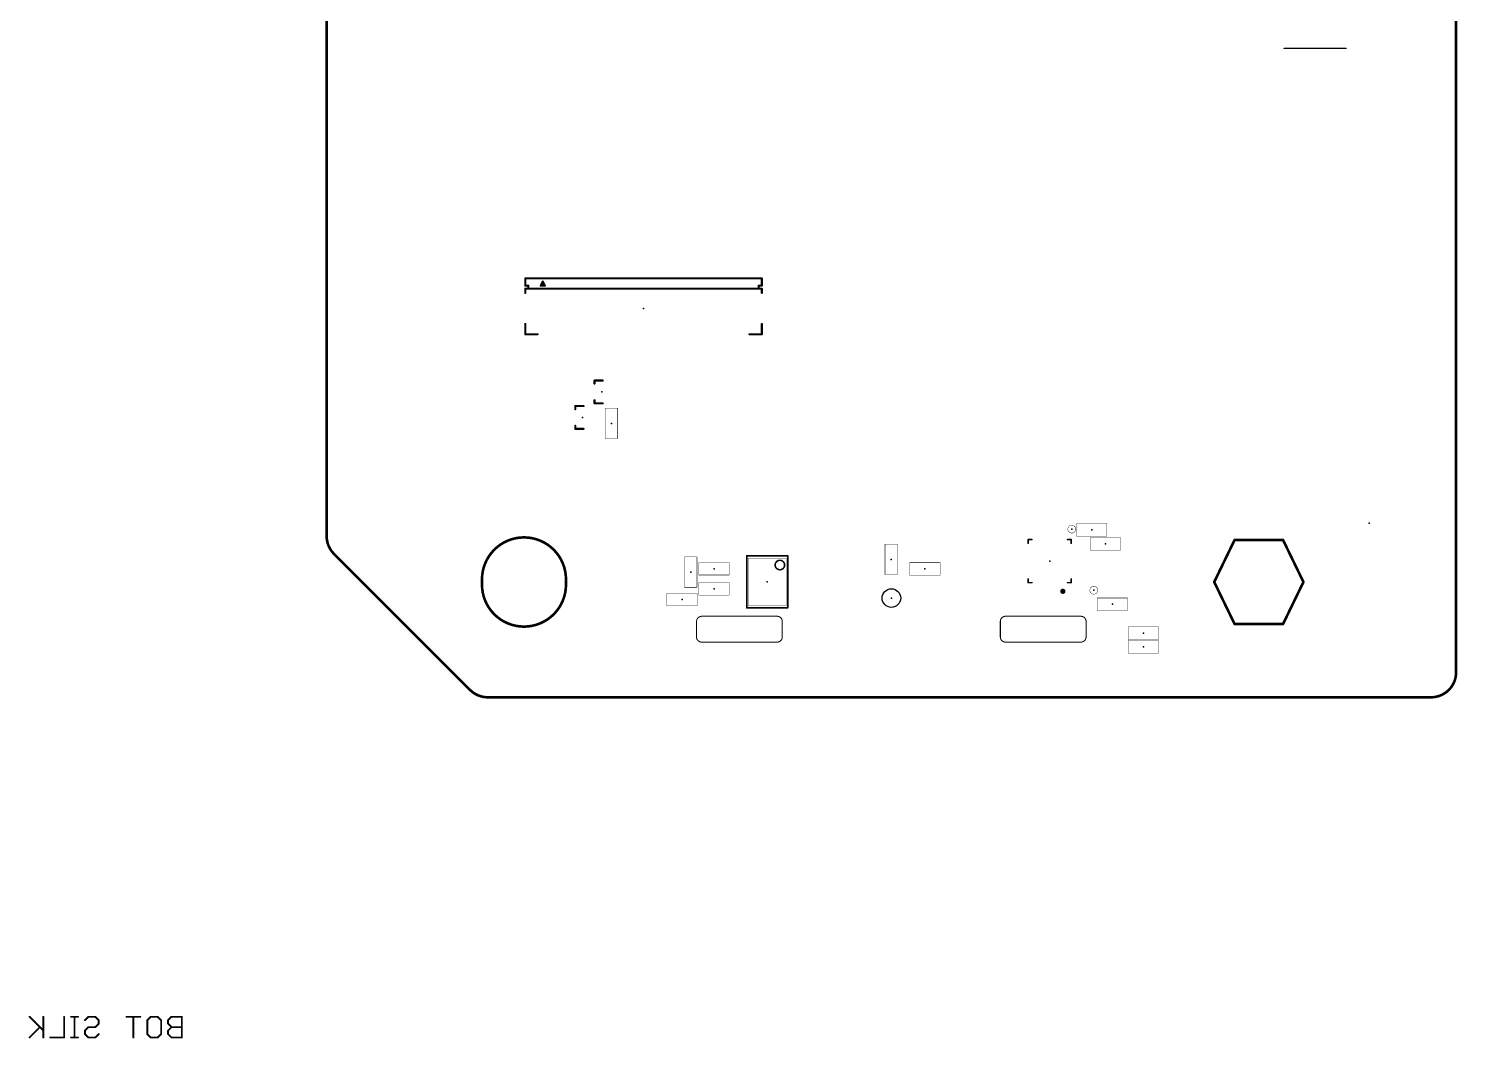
# Model space of a CAD drawing. Extents: x -84 to 55, y -33 to 162.
# Drawn here: x -83.5 to 54.8, y -33 to 64.7 of the extents above; entities that cross this region are included whole.
import ezdxf

# ---------------------------------------------------------------- set-up
doc = ezdxf.new("R2010")
doc.units = 0
for name, color, linetype in [('20', 7, 'CONTINUOUS'), ('22', 6, 'CONTINUOUS'), ('24', 7, 'CONTINUOUS')]:
    doc.layers.add(name, color=color, linetype=linetype)

msp = doc.modelspace()

# ---------------------------------------------------------------- linework, layer by layer
at = {"layer": '20'}
for points, const_width in [([(-54.6566, 159.13), (-54.6566, 15.5881)], 0.254), ([(54.6506, 4), (54.6506, 150.9858)], 0.254), ([(33.2106, 15.2224), (31.2391, 11.1584)], 0.254), ([(33.2106, 15.2224), (37.9036, 15.2224)], 0.254), ([(39.8751, 11.1584), (37.9036, 15.2224)], 0.254), ([(-53.9478, 13.8769), (-40.7797, 0.7088)], 0.254), ([(-39.624, 11.412), (-39.624, 10.904)], 0.254), ([(-31.496, 10.904), (-31.496, 11.412)], 0.254), ([(33.2106, 7.0944), (31.2391, 11.1584)], 0.254), ([(39.8751, 11.1584), (37.9036, 7.0944)], 0.254), ([(-18.86, 7.34), (-18.86, 5.84)], 0.1), ([(-11.06, 7.84), (-18.36, 7.84)], 0.1), ([(-10.56, 5.84), (-10.56, 7.34)], 0.1), ([(10.54, 5.84), (10.54, 7.34)], 0.1), ([(11.04, 7.84), (18.34, 7.84)], 0.1), ([(18.84, 7.34), (18.84, 5.84)], 0.1), ([(33.2106, 7.0944), (37.9036, 7.0944)], 0.254), ([(-18.36, 5.34), (-11.06, 5.34)], 0.1), ([(18.34, 5.34), (11.04, 5.34)], 0.1), ([(54.65, 2.42), (54.65, 4.02)], 0.254), ([(-39.0685, 0), (50.8006, 0)], 0.254), ([(50.81, 0), (52.23, 0)], 0.254)]:
    msp.add_lwpolyline(points, dxfattribs=dict(at, const_width=const_width))
for points, const_width in [([(-54.6566, 15.5881, 0.1989), (-53.9478, 13.8769)], 0.254), ([(-54.5931, 15.5881, 1), (-54.7201, 15.5881)], 0.127), ([(-54.7201, 15.5881, 1), (-54.5931, 15.5881)], 0.127), ([(-35.56, 15.476, 0.4142), (-39.624, 11.412)], 0.254), ([(-31.496, 11.412, 0.4142), (-35.56, 15.476)], 0.254), ([(-35.56, 15.5395, 1), (-35.56, 15.4125)], 0.127), ([(-35.56, 15.4125, 1), (-35.56, 15.5395)], 0.127), ([(33.2106, 15.2858, 1), (33.2106, 15.1589)], 0.127), ([(33.2677, 15.1946, 1), (33.1534, 15.2501)], 0.127), ([(37.9607, 15.2501, 1), (37.8464, 15.1946)], 0.127), ([(37.9036, 15.1589, 1), (37.9036, 15.2858)], 0.127), ([(-53.9029, 13.9218, 1), (-53.9927, 13.832)], 0.127), ([(-53.9927, 13.832, 1), (-53.9029, 13.9218)], 0.127), ([(-39.5605, 11.412, 1), (-39.6875, 11.412)], 0.127), ([(-39.6875, 11.412, 1), (-39.5605, 11.412)], 0.127), ([(-31.4325, 11.412, 1), (-31.5595, 11.412)], 0.127), ([(-31.5595, 11.412, 1), (-31.4325, 11.412)], 0.127), ([(31.2962, 11.1861, 1), (31.1819, 11.1306)], 0.127), ([(31.1819, 11.1861, 1), (31.2962, 11.1306)], 0.127), ([(39.9322, 11.1306, 1), (39.8179, 11.1861)], 0.127), ([(39.8179, 11.1306, 1), (39.9322, 11.1861)], 0.127), ([(-39.624, 10.904, 0.4142), (-35.56, 6.84)], 0.254), ([(-39.5605, 10.904, 1), (-39.6875, 10.904)], 0.127), ([(-39.6875, 10.904, 1), (-39.5605, 10.904)], 0.127), ([(-35.56, 6.84, 0.4142), (-31.496, 10.904)], 0.254), ([(-31.4325, 10.904, 1), (-31.5595, 10.904)], 0.127), ([(-31.5595, 10.904, 1), (-31.4325, 10.904)], 0.127), ([(-35.56, 6.9035, 1), (-35.56, 6.7765)], 0.127), ([(-35.56, 6.7765, 1), (-35.56, 6.9035)], 0.127), ([(-18.36, 7.84, 0.4142), (-18.86, 7.34)], 0.1), ([(-18.835, 7.34, 1), (-18.885, 7.34)], 0.05), ([(-18.885, 7.34, 1), (-18.835, 7.34)], 0.05), ([(-18.36, 7.865, 1), (-18.36, 7.815)], 0.05), ([(-18.36, 7.815, 1), (-18.36, 7.865)], 0.05), ([(-10.56, 7.34, 0.4142), (-11.06, 7.84)], 0.1), ([(-11.06, 7.865, 1), (-11.06, 7.815)], 0.05), ([(-11.06, 7.815, 1), (-11.06, 7.865)], 0.05), ([(-10.535, 7.34, 1), (-10.585, 7.34)], 0.05), ([(-10.585, 7.34, 1), (-10.535, 7.34)], 0.05), ([(11.04, 7.84, 0.4142), (10.54, 7.34)], 0.1), ([(10.565, 7.34, 1), (10.515, 7.34)], 0.05), ([(10.515, 7.34, 1), (10.565, 7.34)], 0.05), ([(11.04, 7.865, 1), (11.04, 7.815)], 0.05), ([(11.04, 7.815, 1), (11.04, 7.865)], 0.05), ([(18.84, 7.34, 0.4142), (18.34, 7.84)], 0.1), ([(18.34, 7.865, 1), (18.34, 7.815)], 0.05), ([(18.34, 7.815, 1), (18.34, 7.865)], 0.05), ([(18.865, 7.34, 1), (18.815, 7.34)], 0.05), ([(18.815, 7.34, 1), (18.865, 7.34)], 0.05), ([(33.2106, 7.1579, 1), (33.2106, 7.0309)], 0.127), ([(33.1534, 7.0666, 1), (33.2677, 7.1221)], 0.127), ([(37.8464, 7.1221, 1), (37.9607, 7.0666)], 0.127), ([(37.9036, 7.0309, 1), (37.9036, 7.1579)], 0.127), ([(-18.86, 5.84, 0.4142), (-18.36, 5.34)], 0.1), ([(-18.835, 5.84, 1), (-18.885, 5.84)], 0.05), ([(-18.885, 5.84, 1), (-18.835, 5.84)], 0.05), ([(-11.06, 5.34, 0.4142), (-10.56, 5.84)], 0.1), ([(-10.535, 5.84, 1), (-10.585, 5.84)], 0.05), ([(-10.585, 5.84, 1), (-10.535, 5.84)], 0.05), ([(10.54, 5.84, 0.4142), (11.04, 5.34)], 0.1), ([(10.565, 5.84, 1), (10.515, 5.84)], 0.05), ([(10.515, 5.84, 1), (10.565, 5.84)], 0.05), ([(18.34, 5.34, 0.4142), (18.84, 5.84)], 0.1), ([(18.865, 5.84, 1), (18.815, 5.84)], 0.05), ([(18.815, 5.84, 1), (18.865, 5.84)], 0.05), ([(-18.36, 5.365, 1), (-18.36, 5.315)], 0.05), ([(-18.36, 5.315, 1), (-18.36, 5.365)], 0.05), ([(-11.06, 5.365, 1), (-11.06, 5.315)], 0.05), ([(-11.06, 5.315, 1), (-11.06, 5.365)], 0.05), ([(11.04, 5.365, 1), (11.04, 5.315)], 0.05), ([(11.04, 5.315, 1), (11.04, 5.365)], 0.05), ([(18.34, 5.365, 1), (18.34, 5.315)], 0.05), ([(18.34, 5.315, 1), (18.34, 5.365)], 0.05), ([(54.7135, 4.02, 1), (54.5865, 4.02)], 0.127), ([(54.5871, 4, 1), (54.7141, 4)], 0.127), ([(52.23, 0, 0.4142), (54.65, 2.42)], 0.254), ([(54.7135, 2.42, 1), (54.5865, 2.42)], 0.127), ([(54.5865, 2.42, 1), (54.7135, 2.42)], 0.127), ([(-40.7797, 0.7088, 0.1989), (-39.0685, 0)], 0.254), ([(-40.7348, 0.7537, 1), (-40.8246, 0.6639)], 0.127), ([(-40.8246, 0.6639, 1), (-40.7348, 0.7537)], 0.127), ([(-39.0685, 0.0635, 1), (-39.0685, -0.0635)], 0.127), ([(-39.0685, -0.0635, 1), (-39.0685, 0.0635)], 0.127), ([(50.81, 0.0635, 1), (50.81, -0.0635)], 0.127), ([(50.8006, -0.0635, 1), (50.8006, 0.0635)], 0.127), ([(52.23, 0.0635, 1), (52.23, -0.0635)], 0.127), ([(52.23, -0.0635, 1), (52.23, 0.0635)], 0.127)]:
    msp.add_lwpolyline(points, format="xyb", dxfattribs=dict(at, const_width=const_width))
msp.add_circle((0, 9.6012), 0.9, dxfattribs=at)
at = {"layer": '22'}
for points, const_width in [([(38, 62.8318, 1), (38, 62.7683)], 0.0635), ([(44, 62.7683, 1), (44, 62.8318)], 0.0635), ([(-35.3892, 40.54, 1), (-35.4908, 40.54)], 0.1016), ([(-35.44, 40.5908, 1), (-35.44, 40.4892)], 0.1016), ([(-33.8208, 40.1292, 1), (-33.8208, 40.0276)], 0.1016), ([(-33.6946, 40.2627, 1), (-33.7854, 40.2173)], 0.1016), ([(-33.6946, 40.2173, 1), (-33.7854, 40.2627)], 0.1016), ([(-33.6592, 40.0276, 1), (-33.6592, 40.1292)], 0.1016), ([(-12.4892, 40.54, 1), (-12.5908, 40.54)], 0.1016), ([(-12.54, 40.4892, 1), (-12.54, 40.5908)], 0.1016), ([(-35.44, 39.8908, 1), (-35.44, 39.7892)], 0.1016), ([(-35.4908, 39.84, 1), (-35.3892, 39.84)], 0.1016), ([(-35.44, 39.5908, 1), (-35.44, 39.4892)], 0.1016), ([(-35.3892, 39.54, 1), (-35.4908, 39.54)], 0.1016), ([(-35.4908, 39.14, 1), (-35.3892, 39.14)], 0.1016), ([(-35.0892, 39.84, 1), (-35.1908, 39.84)], 0.1016), ([(-35.14, 39.5908, 1), (-35.14, 39.4892)], 0.1016), ([(-35.1908, 39.54, 1), (-35.0892, 39.54)], 0.1016), ([(-35.14, 39.7892, 1), (-35.14, 39.8908)], 0.1016), ([(-35.14, 39.4892, 1), (-35.14, 39.5908)], 0.1016), ([(-33.94, 39.8908, 1), (-33.94, 39.7892)], 0.1016), ([(-33.9854, 39.8627, 1), (-33.8946, 39.8173)], 0.1016), ([(-33.9224, 39.926, 1), (-33.9224, 39.8244)], 0.1016), ([(-33.5854, 39.8173, 1), (-33.4946, 39.8627)], 0.1016), ([(-33.5576, 39.8244, 1), (-33.5576, 39.926)], 0.1016), ([(-33.54, 39.7892, 1), (-33.54, 39.8908)], 0.1016), ([(-12.84, 39.8908, 1), (-12.84, 39.7892)], 0.1016), ([(-12.7892, 39.84, 1), (-12.8908, 39.84)], 0.1016), ([(-12.84, 39.5908, 1), (-12.84, 39.4892)], 0.1016), ([(-12.8908, 39.54, 1), (-12.7892, 39.54)], 0.1016), ([(-12.84, 39.4892, 1), (-12.84, 39.5908)], 0.1016), ([(-12.5908, 39.84, 1), (-12.4892, 39.84)], 0.1016), ([(-12.4892, 39.54, 1), (-12.5908, 39.54)], 0.1016), ([(-12.5908, 39.14, 1), (-12.4892, 39.14)], 0.1016), ([(-12.54, 39.7892, 1), (-12.54, 39.8908)], 0.1016), ([(-12.54, 39.4892, 1), (-12.54, 39.5908)], 0.1016), ([(-35.3892, 36.14, 1), (-35.4908, 36.14)], 0.1016), ([(-12.4892, 36.14, 1), (-12.5908, 36.14)], 0.1016), ([(-35.44, 35.1908, 1), (-35.44, 35.0892)], 0.1016), ([(-35.4908, 35.14, 1), (-35.3892, 35.14)], 0.1016), ([(-34.24, 35.0892, 1), (-34.24, 35.1908)], 0.1016), ([(-13.74, 35.1908, 1), (-13.74, 35.0892)], 0.1016), ([(-12.5908, 35.14, 1), (-12.4892, 35.14)], 0.1016), ([(-12.54, 35.0892, 1), (-12.54, 35.1908)], 0.1016), ([(-28.6838, 30.658, 1), (-28.7854, 30.658)], 0.1016), ([(-28.7346, 30.7088, 1), (-28.7346, 30.6072)], 0.1016), ([(-27.9346, 30.6072, 1), (-27.9346, 30.7088)], 0.1016), ([(-28.7854, 30.358, 1), (-28.6838, 30.358)], 0.1016), ([(-30.5457, 28.1825, 1), (-30.6473, 28.1825)], 0.1016), ([(-30.5965, 28.2333, 1), (-30.5965, 28.1317)], 0.1016), ([(-30.6473, 27.8825, 1), (-30.5457, 27.8825)], 0.1016), ([(-29.7965, 28.1317, 1), (-29.7965, 28.2333)], 0.1016), ([(-28.6838, 28.758, 1), (-28.7854, 28.758)], 0.1016), ([(-28.7346, 28.5088, 1), (-28.7346, 28.4072)], 0.1016), ([(-28.7854, 28.458, 1), (-28.6838, 28.458)], 0.1016), ([(-27.9346, 28.4072, 1), (-27.9346, 28.5088)], 0.1016), ([(-27.7133, 27.994, 1), (-27.7133, 27.9749)], 0.0191), ([(-27.7037, 27.9844, 1), (-27.7228, 27.9844)], 0.0191), ([(-26.4845, 27.9844, 1), (-26.5036, 27.9844)], 0.0191), ([(-26.4941, 27.9749, 1), (-26.4941, 27.994)], 0.0191), ([(-30.5457, 26.2825, 1), (-30.6473, 26.2825)], 0.1016), ([(-30.5965, 26.0333, 1), (-30.5965, 25.9317)], 0.1016), ([(-30.6473, 25.9825, 1), (-30.5457, 25.9825)], 0.1016), ([(-29.7965, 25.9317, 1), (-29.7965, 26.0333)], 0.1016), ([(-27.7133, 25.0476, 1), (-27.7133, 25.0285)], 0.0191), ([(-27.7228, 25.038, 1), (-27.7037, 25.038)], 0.0191), ([(-26.5036, 25.038, 1), (-26.4845, 25.038)], 0.0191), ([(-26.4941, 25.0285, 1), (-26.4941, 25.0476)], 0.0191), ([(17.4546, 15.8972, 1), (17.4546, 16.6592, 1), (17.4546, 15.8972)], 0.0381), ([(17.9118, 16.8211, 1), (17.9118, 16.8021)], 0.0191), ([(17.9213, 16.8116, 1), (17.9023, 16.8116)], 0.0191), ([(20.8677, 16.8116, 1), (20.8487, 16.8116)], 0.0191), ([(20.8582, 16.8021, 1), (20.8582, 16.8211)], 0.0191), ([(13.2763, 15.2622, 1), (13.2001, 15.2622)], 0.0762), ([(13.2382, 15.3003, 1), (13.2382, 15.2241)], 0.0762), ([(13.5938, 15.2241, 1), (13.5938, 15.3003)], 0.0762), ([(17.0482, 15.3003, 1), (17.0482, 15.2241)], 0.0762), ([(17.4419, 15.2622, 1), (17.3657, 15.2622)], 0.0762), ([(17.4038, 15.2241, 1), (17.4038, 15.3003)], 0.0762), ([(17.9118, 15.6019, 1), (17.9118, 15.5829)], 0.0191), ([(17.9023, 15.5924, 1), (17.9213, 15.5924)], 0.0191), ([(19.2421, 15.4654, 1), (19.2231, 15.4654)], 0.0191), ([(19.2326, 15.4749, 1), (19.2326, 15.4559)], 0.0191), ([(20.8487, 15.5924, 1), (20.8677, 15.5924)], 0.0191), ([(20.8582, 15.5829, 1), (20.8582, 15.6019)], 0.0191), ([(22.1885, 15.4654, 1), (22.1695, 15.4654)], 0.0191), ([(22.179, 15.4559, 1), (22.179, 15.4749)], 0.0191), ([(-0.6186, 14.8291, 1), (-0.6186, 14.8101)], 0.0191), ([(-0.6091, 14.8196, 1), (-0.6281, 14.8196)], 0.0191), ([(0.6101, 14.8196, 1), (0.5911, 14.8196)], 0.0191), ([(0.6006, 14.8101, 1), (0.6006, 14.8291)], 0.0191), ([(13.2001, 14.9066, 1), (13.2763, 14.9066)], 0.0762), ([(17.3657, 14.9066, 1), (17.4419, 14.9066)], 0.0762), ([(19.2231, 14.2462, 1), (19.2421, 14.2462)], 0.0191), ([(19.2326, 14.2557, 1), (19.2326, 14.2367)], 0.0191), ([(22.1695, 14.2462, 1), (22.1885, 14.2462)], 0.0191), ([(22.179, 14.2367, 1), (22.179, 14.2557)], 0.0191), ([(-20.0376, 13.5973, 1), (-20.0376, 13.5783)], 0.0191), ([(-20.0281, 13.5878, 1), (-20.0471, 13.5878)], 0.0191), ([(-18.8089, 13.5878, 1), (-18.8279, 13.5878)], 0.0191), ([(-18.8184, 13.5783, 1), (-18.8184, 13.5973)], 0.0191), ([(-18.6341, 13.0556, 1), (-18.6531, 13.0556)], 0.0191), ([(-18.6436, 13.0651, 1), (-18.6436, 13.0461)], 0.0191), ([(-15.6877, 13.0556, 1), (-15.7067, 13.0556)], 0.0191), ([(-15.6972, 13.0461, 1), (-15.6972, 13.0651)], 0.0191), ([(-13.9589, 13.6906, 1), (-14.0351, 13.6906)], 0.0762), ([(-13.997, 13.7287, 1), (-13.997, 13.6525)], 0.0762), ([(-13.8557, 13.462, 1), (-13.8811, 13.462)], 0.0254), ([(-13.8684, 13.4747, 1), (-13.8684, 13.4493)], 0.0254), ([(-10.795, 12.3444, 1), (-10.795, 13.2588, 1), (-10.795, 12.3444)], 0.1524), ([(-10.1473, 13.462, 1), (-10.1727, 13.462)], 0.0254), ([(-10.16, 13.4493, 1), (-10.16, 13.4747)], 0.0254), ([(-9.9933, 13.6906, 1), (-10.0695, 13.6906)], 0.0762), ([(-10.0314, 13.6525, 1), (-10.0314, 13.7287)], 0.0762), ([(1.7628, 13.0397, 1), (1.7628, 13.0207)], 0.0191), ([(1.7723, 13.0302, 1), (1.7532, 13.0302)], 0.0191), ([(4.7187, 13.0302, 1), (4.6996, 13.0302)], 0.0191), ([(4.7092, 13.0207, 1), (4.7092, 13.0397)], 0.0191), ([(-18.6436, 11.8459, 1), (-18.6436, 11.8269)], 0.0191), ([(-18.6531, 11.8364, 1), (-18.6341, 11.8364)], 0.0191), ([(-18.6341, 11.0998, 1), (-18.6531, 11.0998)], 0.0191), ([(-18.6436, 11.1093, 1), (-18.6436, 11.0903)], 0.0191), ([(-15.7067, 11.8364, 1), (-15.6877, 11.8364)], 0.0191), ([(-15.6877, 11.0998, 1), (-15.7067, 11.0998)], 0.0191), ([(-15.6972, 11.8269, 1), (-15.6972, 11.8459)], 0.0191), ([(-15.6972, 11.0903, 1), (-15.6972, 11.1093)], 0.0191), ([(-0.6186, 11.8827, 1), (-0.6186, 11.8637)], 0.0191), ([(-0.6281, 11.8732, 1), (-0.6091, 11.8732)], 0.0191), ([(0.5911, 11.8732, 1), (0.6101, 11.8732)], 0.0191), ([(0.6006, 11.8637, 1), (0.6006, 11.8827)], 0.0191), ([(1.7532, 11.811, 1), (1.7723, 11.811)], 0.0191), ([(1.7628, 11.8205, 1), (1.7628, 11.8015)], 0.0191), ([(4.6996, 11.811, 1), (4.7187, 11.811)], 0.0191), ([(4.7092, 11.8015, 1), (4.7092, 11.8205)], 0.0191), ([(13.2763, 11.4522, 1), (13.2001, 11.4522)], 0.0762), ([(13.2382, 11.1347, 1), (13.2382, 11.0585)], 0.0762), ([(13.2001, 11.0966, 1), (13.2763, 11.0966)], 0.0762), ([(13.5938, 11.0585, 1), (13.5938, 11.1347)], 0.0762), ([(17.0482, 11.1347, 1), (17.0482, 11.0585)], 0.0762), ([(17.4419, 11.4522, 1), (17.3657, 11.4522)], 0.0762), ([(17.3657, 11.0966, 1), (17.4419, 11.0966)], 0.0762), ([(17.4038, 11.0585, 1), (17.4038, 11.1347)], 0.0762), ([(-21.7336, 10.0823, 1), (-21.7336, 10.0633)], 0.0191), ([(-21.7241, 10.0728, 1), (-21.7431, 10.0728)], 0.0191), ([(-20.0376, 10.6509, 1), (-20.0376, 10.6319)], 0.0191), ([(-20.0471, 10.6414, 1), (-20.0281, 10.6414)], 0.0191), ([(-18.8279, 10.6414, 1), (-18.8089, 10.6414)], 0.0191), ([(-18.8184, 10.6319, 1), (-18.8184, 10.6509)], 0.0191), ([(-18.7777, 10.0728, 1), (-18.7967, 10.0728)], 0.0191), ([(-18.7872, 10.0633, 1), (-18.7872, 10.0823)], 0.0191), ([(-18.6436, 9.8901, 1), (-18.6436, 9.8711)], 0.0191), ([(-18.6531, 9.8806, 1), (-18.6341, 9.8806)], 0.0191), ([(-15.7067, 9.8806, 1), (-15.6877, 9.8806)], 0.0191), ([(-15.6972, 9.8711, 1), (-15.6972, 9.8901)], 0.0191), ([(16.591, 10.1314, 1), (16.591, 10.3854, 1), (16.591, 10.1314)], 0.254), ([(19.5882, 9.979, 1), (19.5882, 10.741, 1), (19.5882, 9.979)], 0.0381), ([(-21.7336, 8.8631, 1), (-21.7336, 8.8441)], 0.0191), ([(-21.7431, 8.8536, 1), (-21.7241, 8.8536)], 0.0191), ([(-18.7967, 8.8536, 1), (-18.7777, 8.8536)], 0.0191), ([(-18.7872, 8.8441, 1), (-18.7872, 8.8631)], 0.0191), ([(-13.997, 8.6995, 1), (-13.997, 8.6233)], 0.0762), ([(-14.0351, 8.6614, 1), (-13.9589, 8.6614)], 0.0762), ([(-13.8684, 8.9027, 1), (-13.8684, 8.8773)], 0.0254), ([(-13.8811, 8.89, 1), (-13.8557, 8.89)], 0.0254), ([(-10.1727, 8.89, 1), (-10.1473, 8.89)], 0.0254), ([(-10.16, 8.8773, 1), (-10.16, 8.9027)], 0.0254), ([(-10.0695, 8.6614, 1), (-9.9933, 8.6614)], 0.0762), ([(-10.0314, 8.6233, 1), (-10.0314, 8.6995)], 0.0762), ([(19.9136, 9.6191, 1), (19.9136, 9.6001)], 0.0191), ([(19.9231, 9.6096, 1), (19.9041, 9.6096)], 0.0191), ([(19.9136, 8.3999, 1), (19.9136, 8.3809)], 0.0191), ([(19.9041, 8.3904, 1), (19.9231, 8.3904)], 0.0191), ([(22.8695, 9.6096, 1), (22.8505, 9.6096)], 0.0191), ([(22.8505, 8.3904, 1), (22.8695, 8.3904)], 0.0191), ([(22.86, 9.6001, 1), (22.86, 9.6191)], 0.0191), ([(22.86, 8.3809, 1), (22.86, 8.3999)], 0.0191), ([(22.9231, 6.8072, 1), (22.9041, 6.8072)], 0.0191), ([(22.9136, 6.8167, 1), (22.9136, 6.7977)], 0.0191), ([(22.9136, 5.5975, 1), (22.9136, 5.5785)], 0.0191), ([(22.9041, 5.588, 1), (22.9231, 5.588)], 0.0191), ([(25.8695, 6.8072, 1), (25.8505, 6.8072)], 0.0191), ([(25.8505, 5.588, 1), (25.8695, 5.588)], 0.0191), ([(25.86, 6.7977, 1), (25.86, 6.8167)], 0.0191), ([(25.86, 5.5785, 1), (25.86, 5.5975)], 0.0191), ([(22.9231, 5.4864, 1), (22.9041, 5.4864)], 0.0191), ([(22.9136, 5.4959, 1), (22.9136, 5.4769)], 0.0191), ([(22.9136, 4.2767, 1), (22.9136, 4.2577)], 0.0191), ([(22.9041, 4.2672, 1), (22.9231, 4.2672)], 0.0191), ([(25.8695, 5.4864, 1), (25.8505, 5.4864)], 0.0191), ([(25.8505, 4.2672, 1), (25.8695, 4.2672)], 0.0191), ([(25.86, 5.4769, 1), (25.86, 5.4959)], 0.0191), ([(25.86, 4.2577, 1), (25.86, 4.2767)], 0.0191), ([(-83.3854, -30.8914, 1), (-83.4483, -30.9542)], 0.0889), ([(-82.0336, -30.9228, 1), (-82.1225, -30.9228)], 0.0889), ([(-80.0222, -30.9228, 1), (-80.1111, -30.9228)], 0.0889), ([(-79.3952, -30.8783, 1), (-79.3952, -30.9672)], 0.0889), ([(-79.016, -30.9228, 1), (-79.1049, -30.9228)], 0.0889), ([(-78.7257, -30.9672, 1), (-78.7257, -30.8783)], 0.0889), ([(-78.0847, -31.2261, 1), (-78.0218, -31.2889)], 0.0889), ([(-77.7185, -30.8783, 1), (-77.7185, -30.9672)], 0.0889), ([(-77.6871, -30.9542, 1), (-77.7499, -30.8914)], 0.0889), ([(-77.0177, -30.8914, 1), (-77.0805, -30.9542)], 0.0889), ([(-77.0491, -30.9672, 1), (-77.0491, -30.8783)], 0.0889), ([(-76.6699, -31.2575, 1), (-76.7588, -31.2575)], 0.0889), ([(-76.7588, -31.5922, 1), (-76.6699, -31.5922)], 0.0889), ([(-76.7458, -31.2889, 1), (-76.6829, -31.2261)], 0.0889), ([(-76.6829, -31.6237, 1), (-76.7458, -31.5608)], 0.0889), ([(-74.0305, -30.8783, 1), (-74.0305, -30.9672)], 0.0889), ([(-73.3166, -30.9228, 1), (-73.4055, -30.9228)], 0.0889), ([(-72.6916, -30.9672, 1), (-72.6916, -30.8783)], 0.0889), ([(-71.9747, -31.2575, 1), (-72.0636, -31.2575)], 0.0889), ([(-72.0506, -31.2261, 1), (-71.9877, -31.2889)], 0.0889), ([(-71.6844, -30.8783, 1), (-71.6844, -30.9672)], 0.0889), ([(-71.653, -30.9542, 1), (-71.7159, -30.8914)], 0.0889), ([(-70.9836, -30.8914, 1), (-71.0464, -30.9542)], 0.0889), ([(-71.015, -30.9672, 1), (-71.015, -30.8783)], 0.0889), ([(-70.6358, -31.2575, 1), (-70.7247, -31.2575)], 0.0889), ([(-70.7117, -31.2889, 1), (-70.6488, -31.2261)], 0.0889), ([(-69.9763, -31.5608, 1), (-70.0392, -31.6237)], 0.0889), ([(-69.9633, -31.2575, 1), (-70.0522, -31.2575)], 0.0889), ([(-70.0392, -31.2261, 1), (-69.9763, -31.2889)], 0.0889), ([(-70.0522, -31.5922, 1), (-69.9633, -31.5922)], 0.0889), ([(-69.6731, -30.8783, 1), (-69.6731, -30.9672)], 0.0889), ([(-69.6416, -30.9542, 1), (-69.7045, -30.8914)], 0.0889), ([(-68.6245, -30.9228, 1), (-68.7134, -30.9228)], 0.0889), ([(-68.6689, -30.9672, 1), (-68.6689, -30.8783)], 0.0889), ([(-83.4483, -32.8997, 1), (-83.3854, -32.9625)], 0.0889), ([(-82.3813, -31.9584, 1), (-82.4442, -31.8955)], 0.0889), ([(-82.1225, -32.9311, 1), (-82.0336, -32.9311)], 0.0889), ([(-82.1094, -32.2931, 1), (-82.0466, -32.2302)], 0.0889), ([(-81.4055, -32.8867, 1), (-81.4055, -32.9755)], 0.0889), ([(-80.1111, -32.9311, 1), (-80.0222, -32.9311)], 0.0889), ([(-80.0666, -32.9755, 1), (-80.0666, -32.8867)], 0.0889), ([(-79.3952, -32.8867, 1), (-79.3952, -32.9755)], 0.0889), ([(-79.1049, -32.9311, 1), (-79.016, -32.9311)], 0.0889), ([(-78.7257, -32.9755, 1), (-78.7257, -32.8867)], 0.0889), ([(-78.0088, -32.2617, 1), (-78.0977, -32.2617)], 0.0889), ([(-78.0847, -32.2302, 1), (-78.0218, -32.2931)], 0.0889), ([(-78.0977, -32.5964, 1), (-78.0088, -32.5964)], 0.0889), ([(-78.0218, -32.565, 1), (-78.0847, -32.6278)], 0.0889), ([(-77.7185, -31.8825, 1), (-77.7185, -31.9714)], 0.0889), ([(-77.7185, -32.8867, 1), (-77.7185, -32.9755)], 0.0889), ([(-77.6871, -31.9584, 1), (-77.7499, -31.8955)], 0.0889), ([(-77.7499, -32.9625, 1), (-77.6871, -32.8997)], 0.0889), ([(-77.0805, -31.8955, 1), (-77.0177, -31.9584)], 0.0889), ([(-77.0805, -32.8997, 1), (-77.0177, -32.9625)], 0.0889), ([(-77.0491, -31.9714, 1), (-77.0491, -31.8825)], 0.0889), ([(-77.0491, -32.9755, 1), (-77.0491, -32.8867)], 0.0889), ([(-76.6829, -32.6278, 1), (-76.7458, -32.565)], 0.0889), ([(-73.4055, -32.9311, 1), (-73.3166, -32.9311)], 0.0889), ([(-71.9877, -32.565, 1), (-72.0506, -32.6278)], 0.0889), ([(-72.0636, -32.5964, 1), (-71.9747, -32.5964)], 0.0889), ([(-71.6844, -32.8867, 1), (-71.6844, -32.9755)], 0.0889), ([(-71.7159, -32.9625, 1), (-71.653, -32.8997)], 0.0889), ([(-71.0464, -32.8997, 1), (-70.9836, -32.9625)], 0.0889), ([(-71.015, -32.9755, 1), (-71.015, -32.8867)], 0.0889), ([(-70.7247, -32.5964, 1), (-70.6358, -32.5964)], 0.0889), ([(-70.6488, -32.6278, 1), (-70.7117, -32.565)], 0.0889), ([(-70.0392, -32.2302, 1), (-69.9763, -32.2931)], 0.0889), ([(-69.9633, -32.2617, 1), (-70.0522, -32.2617)], 0.0889), ([(-69.9763, -32.565, 1), (-70.0392, -32.6278)], 0.0889), ([(-70.0522, -32.5964, 1), (-69.9633, -32.5964)], 0.0889), ([(-69.6731, -31.8825, 1), (-69.6731, -31.9714)], 0.0889), ([(-69.6731, -32.8867, 1), (-69.6731, -32.9755)], 0.0889), ([(-69.6416, -31.9584, 1), (-69.7045, -31.8955)], 0.0889), ([(-69.7045, -31.9584, 1), (-69.6416, -31.8955)], 0.0889), ([(-69.7045, -32.9625, 1), (-69.6416, -32.8997)], 0.0889), ([(-68.7134, -32.9311, 1), (-68.6245, -32.9311)], 0.0889), ([(-68.6689, -31.9714, 1), (-68.6689, -31.8825)], 0.0889), ([(-68.6689, -32.9755, 1), (-68.6689, -32.8867)], 0.0889)]:
    msp.add_lwpolyline(points, format="xyb", dxfattribs=dict(at, const_width=const_width))
for points, const_width in [([(44, 62.8), (38, 62.8)], 0.127), ([(-35.44, 39.84), (-35.44, 40.54)], 0.2032), ([(-12.54, 40.54), (-35.44, 40.54)], 0.2032), ([(-33.94, 39.84), (-33.74, 40.24)], 0.2032), ([(-33.8208, 40.0784), (-33.6592, 40.0784)], 0.2032), ([(-33.74, 40.24), (-33.54, 39.84)], 0.2032), ([(-12.54, 40.54), (-12.54, 39.84)], 0.2032), ([(-35.14, 39.84), (-35.44, 39.84)], 0.2032), ([(-35.44, 39.54), (-35.14, 39.54)], 0.2032), ([(-35.44, 39.14), (-35.44, 39.54)], 0.2032), ([(-35.14, 39.54), (-35.14, 39.84)], 0.2032), ([(-12.84, 39.54), (-35.14, 39.54)], 0.2032), ([(-33.54, 39.84), (-33.94, 39.84)], 0.2032), ([(-33.9224, 39.8752), (-33.5576, 39.8752)], 0.2032), ([(-12.54, 39.84), (-12.84, 39.84)], 0.2032), ([(-12.84, 39.84), (-12.84, 39.54)], 0.2032), ([(-12.84, 39.54), (-12.54, 39.54)], 0.2032), ([(-12.54, 39.54), (-12.54, 39.14)], 0.2032), ([(-35.44, 35.14), (-35.44, 36.14)], 0.2032), ([(-12.54, 36.14), (-12.54, 35.14)], 0.2032), ([(-34.24, 35.14), (-35.44, 35.14)], 0.2032), ([(-12.54, 35.14), (-13.74, 35.14)], 0.2032), ([(-28.7346, 30.358), (-28.7346, 30.658)], 0.2032), ([(-28.7346, 30.658), (-27.9346, 30.658)], 0.2032), ([(-30.5965, 27.8825), (-30.5965, 28.1825)], 0.2032), ([(-30.5965, 28.1825), (-29.7965, 28.1825)], 0.2032), ([(-28.7346, 28.758), (-28.7346, 28.458)], 0.2032), ([(-28.7346, 28.458), (-27.9346, 28.458)], 0.2032), ([(-26.4941, 27.9844), (-27.7133, 27.9844)], 0.0381), ([(-27.7133, 27.9844), (-27.7133, 25.038)], 0.0381), ([(-26.4941, 25.038), (-26.4941, 27.9844)], 0.0381), ([(-30.5965, 26.2825), (-30.5965, 25.9825)], 0.2032), ([(-30.5965, 25.9825), (-29.7965, 25.9825)], 0.2032), ([(-27.7133, 25.038), (-26.4941, 25.038)], 0.0381), ([(20.8582, 16.8116), (17.9118, 16.8116)], 0.0381), ([(17.9118, 16.8116), (17.9118, 15.5924)], 0.0381), ([(20.8582, 15.5924), (20.8582, 16.8116)], 0.0381), ([(13.2382, 14.9066), (13.2382, 15.2622)], 0.1524), ([(13.2382, 15.2622), (13.5938, 15.2622)], 0.1524), ([(17.0482, 15.2622), (17.4038, 15.2622)], 0.1524), ([(17.4038, 15.2622), (17.4038, 14.9066)], 0.1524), ([(17.9118, 15.5924), (20.8582, 15.5924)], 0.0381), ([(22.179, 15.4654), (19.2326, 15.4654)], 0.0381), ([(19.2326, 15.4654), (19.2326, 14.2462)], 0.0381), ([(22.179, 14.2462), (22.179, 15.4654)], 0.0381), ([(0.6006, 14.8196), (-0.6186, 14.8196)], 0.0381), ([(-0.6186, 14.8196), (-0.6186, 11.8732)], 0.0381), ([(0.6006, 11.8732), (0.6006, 14.8196)], 0.0381), ([(19.2326, 14.2462), (22.179, 14.2462)], 0.0381), ([(-18.8184, 13.5878), (-20.0376, 13.5878)], 0.0381), ([(-20.0376, 13.5878), (-20.0376, 10.6414)], 0.0381), ([(-18.8184, 10.6414), (-18.8184, 13.5878)], 0.0381), ([(-15.6972, 13.0556), (-18.6436, 13.0556)], 0.0381), ([(-18.6436, 13.0556), (-18.6436, 11.8364)], 0.0381), ([(-15.6972, 11.8364), (-15.6972, 13.0556)], 0.0381), ([(-13.997, 8.6614), (-13.997, 13.6906)], 0.1524), ([(-10.0314, 13.6906), (-13.997, 13.6906)], 0.1524), ([(-13.8684, 8.89), (-13.8684, 13.462)], 0.0508), ([(-10.16, 13.462), (-13.8684, 13.462)], 0.0508), ([(-10.16, 13.462), (-10.16, 8.89)], 0.0508), ([(-10.0314, 13.6906), (-10.0314, 8.6614)], 0.1524), ([(4.7092, 13.0302), (1.7628, 13.0302)], 0.0381), ([(1.7628, 13.0302), (1.7628, 11.811)], 0.0381), ([(4.7092, 11.811), (4.7092, 13.0302)], 0.0381), ([(-18.6436, 11.8364), (-15.6972, 11.8364)], 0.0381), ([(-15.6972, 11.0998), (-18.6436, 11.0998)], 0.0381), ([(-18.6436, 11.0998), (-18.6436, 9.8806)], 0.0381), ([(-15.6972, 9.8806), (-15.6972, 11.0998)], 0.0381), ([(-0.6186, 11.8732), (0.6006, 11.8732)], 0.0381), ([(1.7628, 11.811), (4.7092, 11.811)], 0.0381), ([(13.2382, 11.0966), (13.2382, 11.4522)], 0.1524), ([(13.5938, 11.0966), (13.2382, 11.0966)], 0.1524), ([(17.4038, 11.0966), (17.0482, 11.0966)], 0.1524), ([(17.4038, 11.4522), (17.4038, 11.0966)], 0.1524), ([(-18.7872, 10.0728), (-21.7336, 10.0728)], 0.0381), ([(-21.7336, 10.0728), (-21.7336, 8.8536)], 0.0381), ([(-20.0376, 10.6414), (-18.8184, 10.6414)], 0.0381), ([(-18.7872, 8.8536), (-18.7872, 10.0728)], 0.0381), ([(-18.6436, 9.8806), (-15.6972, 9.8806)], 0.0381), ([(-21.7336, 8.8536), (-18.7872, 8.8536)], 0.0381), ([(-13.997, 8.6614), (-10.0314, 8.6614)], 0.1524), ([(-13.8684, 8.89), (-10.16, 8.89)], 0.0508), ([(22.86, 9.6096), (19.9136, 9.6096)], 0.0381), ([(19.9136, 9.6096), (19.9136, 8.3904)], 0.0381), ([(19.9136, 8.3904), (22.86, 8.3904)], 0.0381), ([(22.86, 8.3904), (22.86, 9.6096)], 0.0381), ([(25.86, 6.8072), (22.9136, 6.8072)], 0.0381), ([(22.9136, 6.8072), (22.9136, 5.588)], 0.0381), ([(22.9136, 5.588), (25.86, 5.588)], 0.0381), ([(25.86, 5.588), (25.86, 6.8072)], 0.0381), ([(25.86, 5.4864), (22.9136, 5.4864)], 0.0381), ([(22.9136, 5.4864), (22.9136, 4.2672)], 0.0381), ([(22.9136, 4.2672), (25.86, 4.2672)], 0.0381), ([(25.86, 4.2672), (25.86, 5.4864)], 0.0381), ([(-82.078, -32.2617), (-83.4169, -30.9228)], 0.1778), ([(-82.078, -30.9228), (-82.078, -32.9311)], 0.1778), ([(-80.0666, -30.9228), (-80.0666, -32.9311)], 0.1778), ([(-78.7257, -30.9228), (-79.3952, -30.9228)], 0.1778), ([(-79.0604, -32.9311), (-79.0604, -30.9228)], 0.1778), ([(-78.0532, -31.2575), (-77.7185, -30.9228)], 0.1778), ([(-77.7185, -30.9228), (-77.0491, -30.9228)], 0.1778), ([(-77.0491, -30.9228), (-76.7144, -31.2575)], 0.1778), ([(-76.7144, -31.5922), (-77.0491, -31.9269)], 0.1778), ([(-76.7144, -31.2575), (-76.7144, -31.5922)], 0.1778), ([(-72.6916, -30.9228), (-74.0305, -30.9228)], 0.1778), ([(-73.3611, -32.9311), (-73.3611, -30.9228)], 0.1778), ([(-72.0191, -31.2575), (-71.6844, -30.9228)], 0.1778), ([(-72.0191, -32.5964), (-72.0191, -31.2575)], 0.1778), ([(-71.6844, -30.9228), (-71.015, -30.9228)], 0.1778), ([(-71.015, -30.9228), (-70.6803, -31.2575)], 0.1778), ([(-70.6803, -31.2575), (-70.6803, -32.5964)], 0.1778), ([(-69.6731, -30.9228), (-70.0078, -31.2575)], 0.1778), ([(-70.0078, -31.2575), (-70.0078, -31.5922)], 0.1778), ([(-70.0078, -31.5922), (-69.6731, -31.9269)], 0.1778), ([(-68.6689, -30.9228), (-69.6731, -30.9228)], 0.1778), ([(-68.6689, -32.9311), (-68.6689, -30.9228)], 0.1778), ([(-82.4127, -31.9269), (-83.4169, -32.9311)], 0.1778), ([(-80.0666, -32.9311), (-81.4055, -32.9311)], 0.1778), ([(-78.7257, -32.9311), (-79.3952, -32.9311)], 0.1778), ([(-77.7185, -31.9269), (-78.0532, -32.2617)], 0.1778), ([(-78.0532, -32.2617), (-78.0532, -32.5964)], 0.1778), ([(-78.0532, -32.5964), (-77.7185, -32.9311)], 0.1778), ([(-77.0491, -31.9269), (-77.7185, -31.9269)], 0.1778), ([(-77.7185, -32.9311), (-77.0491, -32.9311)], 0.1778), ([(-77.0491, -32.9311), (-76.7144, -32.5964)], 0.1778), ([(-71.6844, -32.9311), (-72.0191, -32.5964)], 0.1778), ([(-71.015, -32.9311), (-71.6844, -32.9311)], 0.1778), ([(-70.6803, -32.5964), (-71.015, -32.9311)], 0.1778), ([(-69.6731, -31.9269), (-70.0078, -32.2617)], 0.1778), ([(-70.0078, -32.2617), (-70.0078, -32.5964)], 0.1778), ([(-70.0078, -32.5964), (-69.6731, -32.9311)], 0.1778), ([(-68.6689, -31.9269), (-69.6731, -31.9269)], 0.1778), ([(-69.6731, -32.9311), (-68.6689, -32.9311)], 0.1778)]:
    msp.add_lwpolyline(points, dxfattribs=dict(at, const_width=const_width))
at = {"layer": '24'}
for p in [(-23.99, 37.64), (-28.0346, 29.558), (-29.8965, 27.0825), (-27.1037, 26.5112), (46.228, 16.858), (17.4546, 16.2782), (19.385, 16.202), (20.7058, 14.8558), (-17.1704, 12.446), (-0.009, 13.3464), (15.321, 13.1794), (-19.428, 12.1146), (-12.0142, 11.176), (3.236, 12.4206), (-17.1704, 10.4902), (19.5882, 10.36), (-20.2604, 9.4632), (0, 9.6012), (21.3868, 9), (24.3868, 6.1976), (24.3868, 4.8768)]:
    msp.add_point(p, dxfattribs=at)

doc.saveas('drawing.dxf')
